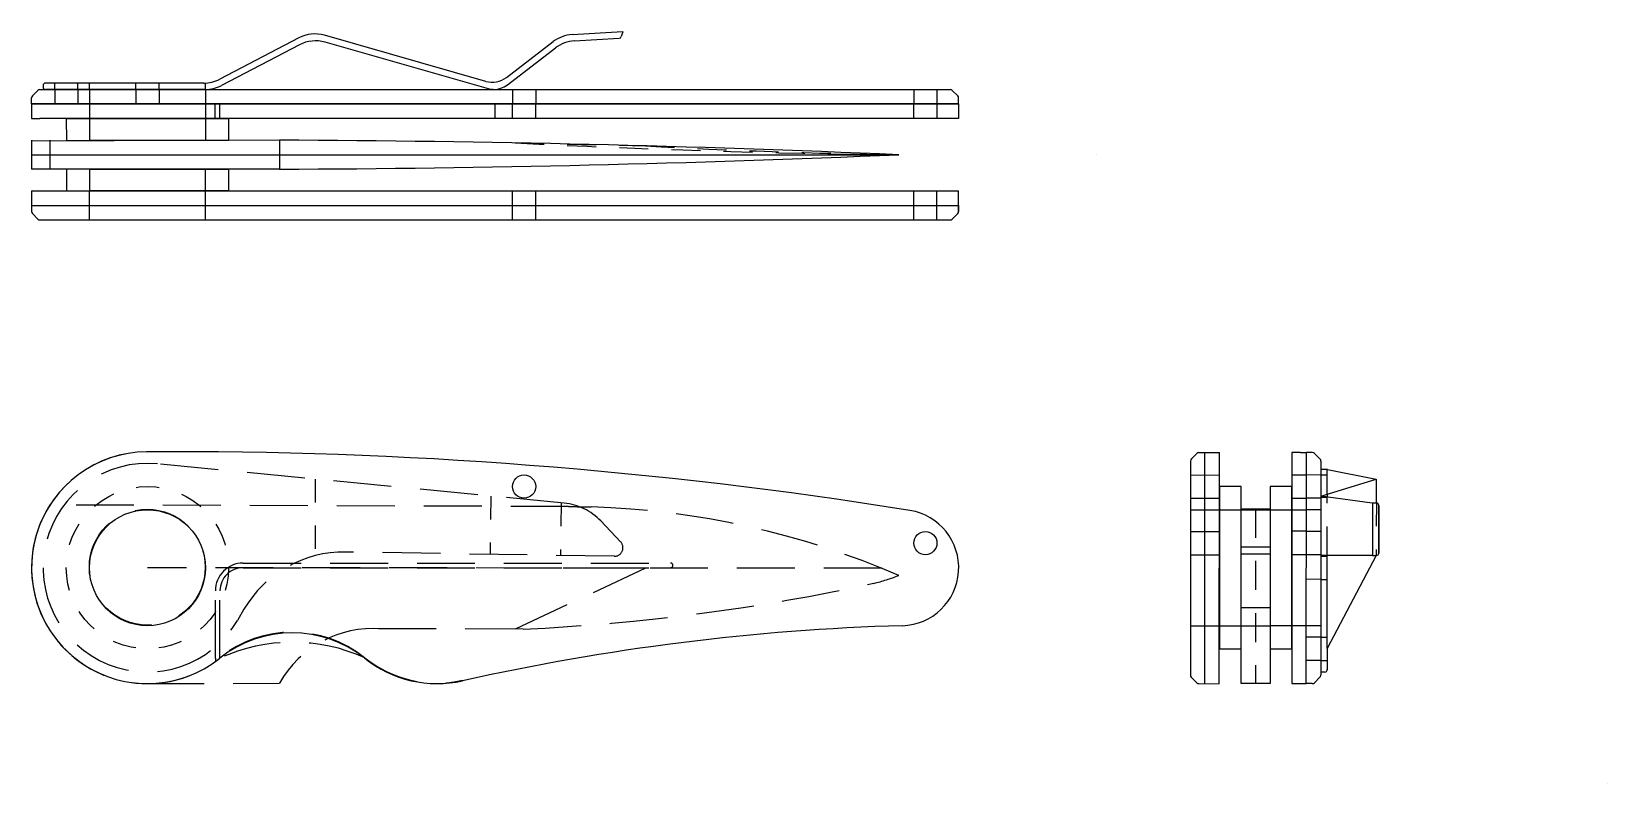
# Model space of a CAD drawing. Header units: inches. Extents: x 0 to 6.8, y -2.43 to 0.81.
import ezdxf

# ---------------------------------------------------------------- set-up
doc = ezdxf.new("R2010")
doc.units = ezdxf.units.IN
doc.header["$MEASUREMENT"] = 0
for name, pattern in [('CENTER', [2, 1.25, -0.25, 0.25, -0.25]), ('HIDDEN', [0.375, 0.25, -0.125]), ('HIDDEN2', [0.1875, 0.125, -0.0625]), ('PHANTOM', [2.5, 1.25, -0.25, 0.25, -0.25, 0.25, -0.25])]:
    doc.linetypes.add(name, pattern=pattern)
for name, color, linetype in [('.', 4, 'PHANTOM'), ('..', 3, 'CENTER'), ('blade', 100, 'Continuous'), ('Hidden', 2, 'HIDDEN2'), ('Spacer', 240, 'Continuous')]:
    doc.layers.add(name, color=color, linetype=linetype)

msp = doc.modelspace()

# ---------------------------------------------------------------- linework, layer by layer
at = {"layer": '.', "linetype": 'HIDDEN', "ltscale": 0.25}
msp.add_circle((0.5, -1.5), 0.35, dxfattribs=at)
at = {"layer": '..', "linetype": 'HIDDEN', "ltscale": 0.15}
for p, q in [((1.2244, -1.118), (1.2241, -1.4478)), ((1.982, -1.1913), (1.978, -1.4422)), ((2.2855, -1.2207), (2.2819, -1.4471))]:
    msp.add_line(p, q, dxfattribs=at)
for p, q in [((1.1528, 0.7848), (0.8123, 0.607)), ((1.1558, 0.7554), (0.819, 0.5795)), ((1.9604, 0.5976), (1.2633, 0.7961)), ((1.982, 0.5629), (1.2663, 0.7667)), ((2.0485, 0.6144), (2.2505, 0.7688)), ((2.3326, 0.7994), (2.5505, 0.8125)), ((2.3426, 0.7724), (2.5355, 0.784)), ((2.5515, 0.8112), (2.5443, 0.7907)), ((2.0529, 0.5831), (2.2605, 0.7419)), ((0, 0.5625), (0, 0.5625)), ((0.0275, 0.5588), (0.0036, 0.5349)), ((0.0364, 0.5625), (3.9631, 0.5625)), ((0.05, 0.58), (0.05, 0.5725)), ((0.7428, 0.59), (0.06, 0.59)), ((0.7496, 0.5625), (0.06, 0.5625)), ((1.9921, 0.5625), (1.9848, 0.5625)), ((3.9719, 0.5588), (3.9958, 0.5349)), ((0, 0.5), (0, 0.526)), ((0, 0.5), (3.9995, 0.5)), ((0, 0.5), (3.9995, 0.5)), ((3.9995, 0.5), (0, 0.5)), ((0, 0.5), (0, 0.474)), ((0.7923, 0.4375), (0.7923, 0.5)), ((0.7923, 0.4375), (0.7923, 0.5)), ((0.8123, 0.4375), (0.8123, 0.5)), ((1.9997, 0.4375), (1.9997, 0.5)), ((1.9997, 0.5), (1.9997, 0.5)), ((3.9995, 0.5), (3.9995, 0.526)), ((3.9995, 0.5), (3.9995, 0.474)), ((0, 0.474), (0, 0.4375)), ((0, 0.4375), (0.0364, 0.4375)), ((3.9631, 0.4375), (0.0364, 0.4375)), ((3.9995, 0.4375), (3.9631, 0.4375)), ((3.9995, 0.474), (3.9995, 0.4375)), ((0, 0.125), (3.9995, 0.125)), ((0, 0.125), (0, 0.0365)), ((3.9995, 0.0365), (3.9995, 0.125)), ((0, 0.0625), (3.9995, 0.0625)), ((0, 0.0625), (0, 0.0365)), ((0.0275, 0.0037), (0.0036, 0.0276)), ((0.0364, 0), (3.9631, 0)), ((3.9719, 0.0037), (3.9958, 0.0276)), ((3.9995, 0.0625), (3.9995, 0.0365)), ((5.0037, -1.031), (5.0276, -1.0072)), ((5.0364, -1.0035), (5.0625, -1.0036)), ((5.0618, -2), (5.0625, -1.0036)), ((5.0625, -1.0036), (5.125, -1.0036)), ((5.1243, -2), (5.125, -1.0036)), ((5.4739, -1.0035), (5.4375, -1.0035)), ((5.4375, -1.0035), (5.4375, -1.0391)), ((5.4739, -1.0035), (5.5, -1.0036)), ((5.4993, -2), (5.5, -1.0036)), ((5.4993, -2), (5.5, -1.0036)), ((5.5261, -1.0036), (5.5, -1.0036)), ((5.5588, -1.0311), (5.5349, -1.0072)), ((5, -1.0399), (4.9993, -1.9636)), ((5.4375, -1.0399), (5.4368, -1.9636)), ((5.5625, -1.04), (5.5619, -1.9637)), ((5.5619, -1.0756), (5.5884, -1.0756)), ((5.5619, -1.0756), (5.5884, -1.0756)), ((5.5619, -1.0756), (5.5619, -1.9501)), ((5.5894, -1.183), (5.5894, -1.0756)), ((5.5904, -1.0758), (5.8013, -1.1181)), ((5.5619, -1.1914), (5.8013, -1.1181)), ((5.7836, -1.2215), (5.5619, -1.1914)), ((5.7844, -1.2216), (5.7844, -1.4472)), ((5.8016, -1.2211), (5.7852, -1.2216)), ((5.8119, -1.2311), (5.8119, -1.4372)), ((5.8119, -1.4372), (5.8119, -1.2311)), ((5.5894, -1.4472), (5.5619, -1.4472)), ((5.7844, -1.4472), (5.5894, -1.4472)), ((5.5894, -1.848), (5.5894, -1.4472)), ((5.7844, -1.4472), (5.8019, -1.4472)), ((5.5894, -1.848), (5.5894, -1.9401)), ((5.4368, -1.9636), (5.4368, -2)), ((5.5794, -1.9501), (5.5619, -1.9501)), ((5.0269, -1.9963), (5.003, -1.9724)), ((5.0357, -2), (5.1243, -2.0001)), ((5.4368, -2), (5.4732, -2)), ((5.4732, -2), (5.4993, -2)), ((5.5254, -2), (5.4993, -2)), ((5.5343, -1.9964), (5.5582, -1.9725)), ((6.7988, -2.4304), (6.7988, -2.4304))]:
    msp.add_line(p, q)
at = {"linetype": 'HIDDEN'}
for p, q in [((2.2985, -1.2219), (0.5433, -1.0521)), ((2.4557, -1.2983), (2.5414, -1.3883)), ((0.9131, -1.4798), (2.7571, -1.4798)), ((2.5139, -1.4508), (1.3557, -1.4324)), ((0.9131, -1.4998), (2.7571, -1.4998)), ((0.7931, -1.8898), (0.7931, -1.5998)), ((0.8131, -1.8898), (0.8131, -1.5998)), ((0.9165, -1.6793), (0.8881, -1.7277)), ((0.7931, -1.8898), (0.7931, -1.9051))]:
    msp.add_line(p, q, dxfattribs=at)
at = {"ltscale": 0.5}
for p, q in [((5.8012, -1.1181), (5.8012, -1.2211)), ((5.8012, -1.4472), (5.5894, -1.848))]:
    msp.add_line(p, q, dxfattribs=at)
for centre, radius in [((2.125, -1.15), 0.05), ((0.5, -1.5), 0.25), ((3.8561, -1.3939), 0.05)]:
    msp.add_circle(centre, radius)
at = {"linetype": 'HIDDEN'}
msp.add_circle((0.4995, -1.4977), 0.25, dxfattribs=at)
for centre, radius, start, end in [((1.2223, 0.6519), 0.15, 74.10573, 117.56714), ((1.2253, 0.6224), 0.15, 74.10573, 117.56714), ((2.3416, 0.6497), 0.15, 93.44409, 127.40503), ((2.3517, 0.6227), 0.15, 93.44409, 127.40503), ((2.5349, 0.794), 0.01, 273.44409, 340.68159), ((2.5506, 0.8115), 0.001, 339.52421, 98.39788), ((2.5526, 0.8115), 0.001, 81.60212, 200.47579), ((1.9878, 0.6938), 0.1, 254.10573, 307.40503), ((0.0364, 0.55), 0.0125, 89.99965, 135.09167), ((0.06, 0.58), 0.01, 90, 180), ((0.06, 0.5725), 0.01, 180, 270), ((0.7428, 0.74), 0.15, 270, 297.56714), ((0.7496, 0.7125), 0.15, 270, 297.56714), ((1.9848, 0.5725), 0.01, 254.10573, 270), ((1.9921, 0.6625), 0.1, 270, 307.40503), ((3.9631, 0.55), 0.0125, 44.93064, 89.99965), ((0.0125, 0.526), 0.0125, 135.09167, 180), ((3.987, 0.526), 0.0125, 0, 44.93064), ((0.0125, 0.0365), 0.0125, 180, 224.90833), ((0.0364, 0.0125), 0.0125, 224.90833, 270.00035), ((3.9631, 0.0125), 0.0125, 270.00035, 315.06936), ((3.987, 0.0365), 0.0125, 315.06936, 0), ((0.5, -1.5), 0.5, 90.33903, 308.68219), ((0.6154, -20.9996), 20, 80.8677, 90.33903), ((5.0364, -1.016), 0.0125, 89.95964, 134.91377), ((5.5261, -1.0161), 0.0125, 45.00551, 89.95964), ((5.0125, -1.0399), 0.0125, 134.91377, 179.95829), ((5.55, -1.04), 0.0125, 359.96099, 45.00551), ((5.5884, -1.0856), 0.01, 78.65928, 90), ((5.7849, -1.2116), 0.01, 262.26397, 271.77478), ((5.8019, -1.2311), 0.01, 0, 91.77478), ((3.75, -1.5), 0.25, 271.65971, 80.8677), ((5.8019, -1.4372), 0.01, 270, 0), ((4.0469, -11.7457), 10, 91.65971, 102.63563), ((1.125, -2.2806), 0.5, 51.31781, 128.68219), ((1.75, -1.5), 0.5, 231.31781, 282.63563), ((5.0118, -1.9636), 0.0125, 179.95829, 224.97982), ((5.5494, -1.9637), 0.0125, 314.93946, 359.96099), ((5.5794, -1.9401), 0.01, 270, 0), ((5.0357, -1.9875), 0.0125, 224.97982, 269.95964), ((5.5254, -1.9875), 0.0125, 269.95964, 314.93946)]:
    msp.add_arc(centre, radius, start, end)
for centre, radius, start, end in [((0.5, -1.5), 0.5, 90.41975, 305.88068), ((0.5, -1.5), 0.45, 84.47205, 329.59702), ((2.2748, -1.4708), 0.25, 43.62694, 84.53842), ((2.5146, -1.4138), 0.037, 269.00096, 43.58862), ((0.9131, -1.5998), 0.12, 90, 180), ((1.3478, -1.9323), 0.5, 89.09079, 149.59702), ((2.7571, -1.4898), 0.01, 270, 90), ((0.9131, -1.5998), 0.1, 90, 180), ((1.1245, -2.2783), 0.5, 51.31781, 128.68219), ((1.1265, -2.57), 0.7489, 65.41728, 114.74416), ((1.7495, -1.4977), 0.5, 231.31781, 282.63563), ((1.75, -1.4982), 0.5, 231.39853, 282.71635)]:
    msp.add_arc(centre, radius, start, end, dxfattribs=at)
at = {"layer": 'blade'}
for p, q in [((0, 0.3437), (0, 0.2188)), ((1.0698, 0.3437), (0, 0.3399)), ((0.0792, 0.3437), (0.0792, 0.2188)), ((0, 0.2813), (3.7417, 0.2812)), ((1.0698, 0.2188), (0, 0.2187)), ((5.218, -2), (5.2183, -1.2454)), ((5.2183, -1.2454), (5.3433, -1.2454)), ((5.3433, -1.2454), (5.343, -2)), ((5.343, -2), (5.218, -2))]:
    msp.add_line(p, q, dxfattribs=at)
at = {"layer": 'blade', "linetype": 'HIDDEN'}
for p, q in [((2.3171, -1.2361), (0.0796, -1.2293)), ((3.6682, -1.5023), (0.5, -1.5)), ((2.6489, -1.5015), (2.0868, -1.7648)), ((2.1212, -1.7649), (1.443, -1.7628)), ((0.4955, -2), (1.0702, -1.9979))]:
    msp.add_line(p, q, dxfattribs=at)
msp.add_circle((0.5, -1.5), 0.25, dxfattribs=at)
at = {"layer": 'blade'}
for centre, start, end in [((0.7843, -69.0013), 87.555717, 89.764071), ((0.7844, 69.5638), 270.235822, 272.444176)]:
    msp.add_arc(centre, 69.3456, start, end, dxfattribs=at)
at = {"layer": 'blade', "linetype": 'HIDDEN'}
for centre, radius, start, end in [((0.5081, -1.5029), 0.5084, 147.44004, 176.14281), ((2.4751, 6.8986), 8.1362, 268.88746, 269.56879), ((2.2953, -4.901), 3.6656, 66.75152, 88.14537), ((0.5, -1.5), 0.5, 176.50637, 270.24744), ((3.4474, -0.7876), 0.8016, 283.42333, 291.57021), ((1.7007, 7.3391), 9.1137, 272.64463, 282.24405), ((1.4736, -2.2245), 0.4627, 85.85141, 150.6738)]:
    msp.add_arc(centre, radius, start, end, dxfattribs=at)
at = {"layer": 'Hidden'}
for p, q in [((0.1, 0.5625), (0.1, 0.59)), ((0.1, 0.5625), (0.1, 0.5)), ((0.2, 0.5625), (0.2, 0.59)), ((0.2, 0.5625), (0.2, 0.5)), ((0.25, 0.5625), (0.25, 0.59)), ((0.25, 0.5625), (0.25, 0.5)), ((0.45, 0.5625), (0.45, 0.59)), ((0.4501, 0.5625), (0.4501, 0.5)), ((0.55, 0.5625), (0.55, 0.59)), ((0.55, 0.5625), (0.55, 0.5)), ((0.75, 0.5625), (0.75, 0.59)), ((0.75, 0.5625), (0.75, 0.5)), ((2.075, 0.5625), (2.075, 0.5)), ((2.175, 0.5625), (2.175, 0.5)), ((3.8061, 0.5625), (3.8061, 0.5)), ((3.9061, 0.5625), (3.9061, 0.5)), ((0.25, 0.5), (0.25, 0.4375)), ((0.75, 0.5), (0.75, 0.4375)), ((2.0738, 0.5), (2.0738, 0.4375)), ((2.1738, 0.5), (2.1738, 0.4375)), ((3.8052, 0.5), (3.8052, 0.4375)), ((3.9052, 0.5), (3.9052, 0.4375)), ((1.0698, 0.3437), (1.0698, 0.2188)), ((0, 0.2813), (3.7417, 0.2812)), ((2.0864, 0.3321), (2.6485, 0.3193)), ((4.595, 0.2812), (4.5951, 0.2812)), ((0.25, 0), (0.25, 0.125)), ((0.75, 0), (0.75, 0.125)), ((2.075, 0), (2.075, 0.125)), ((2.175, 0), (2.175, 0.125)), ((3.8061, 0), (3.8061, 0.125)), ((3.9061, 0), (3.9061, 0.125)), ((0.25, 0), (0.25, 0.0625)), ((0.75, 0), (0.75, 0.0625)), ((2.075, 0), (2.075, 0.0625)), ((2.175, 0), (2.175, 0.0625)), ((3.8061, 0), (3.8061, 0.0625)), ((3.9061, 0), (3.9061, 0.0625)), ((4.9999, -1.1), (5.1249, -1.1001)), ((5.4374, -1.0998), (5.4999, -1.0998)), ((5.5624, -1.1001), (5.4999, -1.1)), ((5.5619, -1.1), (5.5894, -1.1)), ((4.9999, -1.2), (5.1249, -1.2001)), ((5.4374, -1.1998), (5.4999, -1.1998)), ((5.5624, -1.2001), (5.4999, -1.2)), ((5.5619, -1.1953), (5.5894, -1.1951)), ((5.5894, -1.183), (5.5894, -1.1951)), ((5.5894, -1.4472), (5.5894, -1.1951)), ((4.9998, -1.25), (5.1248, -1.2501)), ((5.2185, -1.2501), (5.3434, -1.2502)), ((5.281, -1.2454), (5.2805, -2)), ((5.4373, -1.2498), (5.4998, -1.2498)), ((5.5623, -1.2501), (5.4998, -1.25)), ((4.9998, -1.3439), (5.1248, -1.344)), ((5.4373, -1.3413), (5.4998, -1.3413)), ((5.5623, -1.344), (5.4998, -1.344)), ((5.2184, -1.4094), (5.3433, -1.4094)), ((4.9997, -1.4439), (5.1247, -1.444)), ((5.2184, -1.4402), (5.3434, -1.4402)), ((5.4997, -1.444), (5.4372, -1.4439)), ((5.5622, -1.444), (5.4997, -1.444)), ((5.5619, -1.4501), (5.5894, -1.4501)), ((5.5621, -1.5501), (5.4996, -1.55)), ((5.5619, -1.5501), (5.5894, -1.5501)), ((5.2182, -1.6719), (5.3431, -1.6719)), ((4.9995, -1.75), (5.1245, -1.7501)), ((5.2182, -1.7501), (5.3432, -1.7502)), ((5.437, -1.7498), (5.4995, -1.7498)), ((5.562, -1.7501), (5.4995, -1.75)), ((5.562, -1.8001), (5.4994, -1.8)), ((5.5619, -1.8001), (5.5894, -1.8001)), ((5.5619, -1.9001), (5.4994, -1.9)), ((5.5619, -1.9001), (5.5894, -1.9001))]:
    msp.add_line(p, q, dxfattribs=at)
at = {"layer": 'Hidden', "ltscale": 0.5}
msp.add_line((5.8019, -1.2211), (5.8012, -1.4472), dxfattribs=at)
at = {"layer": 'Hidden'}
for centre, radius, start, end in [((4.1684, 41.1263), 40.8472, 267.07832, 269.4015), ((4.1684, 28.2778), 27.9999, 266.88835, 269.12689), ((4.1684, 41.1263), 40.8472, 270.59839, 270.5985)]:
    msp.add_arc(centre, radius, start, end, dxfattribs=at)
at = {"layer": 'Spacer'}
for p, q in [((0.15, 0.4375), (0.1503, 0.3404)), ((0.15, 0.4375), (0.25, 0.4375)), ((0.25, 0.4375), (0.25, 0.3408)), ((0.25, 0.4375), (0.75, 0.4375)), ((0.75, 0.4375), (0.75, 0.3426)), ((0.75, 0.4375), (0.85, 0.4375)), ((0.85, 0.4375), (0.85, 0.343)), ((0.25, 0.3408), (0.1503, 0.3408)), ((0.75, 0.3426), (0.25, 0.3426)), ((0.85, 0.343), (0.75, 0.3426)), ((0.25, 0.2187), (0.1503, 0.2187)), ((0.1503, 0.2187), (0.1503, 0.125)), ((0.25, 0.2187), (0.25, 0.125)), ((0.25, 0.2187), (0.75, 0.2187)), ((0.75, 0.125), (0.75, 0.2187)), ((0.75, 0.2187), (0.85, 0.2187)), ((0.85, 0.2187), (0.85, 0.125)), ((0.1503, 0.125), (0.25, 0.125)), ((0.75, 0.125), (0.25, 0.125)), ((0.85, 0.125), (0.75, 0.125)), ((5.2182, -1.1501), (5.1245, -1.1501)), ((5.1245, -1.1501), (5.1245, -1.8501)), ((5.2182, -1.8501), (5.2182, -1.1501)), ((5.437, -1.1498), (5.3433, -1.1498)), ((5.3433, -1.1498), (5.3433, -1.8498)), ((5.437, -1.8498), (5.437, -1.1498)), ((5.1245, -1.2501), (5.2182, -1.2501)), ((5.3433, -1.2498), (5.437, -1.2498)), ((5.1245, -1.7501), (5.2182, -1.7501)), ((5.3433, -1.7498), (5.437, -1.7498)), ((5.1245, -1.8501), (5.2182, -1.8501)), ((5.1245, -1.8501), (5.2182, -1.8501)), ((5.3433, -1.8498), (5.437, -1.8498)), ((5.3433, -1.8498), (5.437, -1.8498))]:
    msp.add_line(p, q, dxfattribs=at)

doc.saveas('drawing.dxf')
